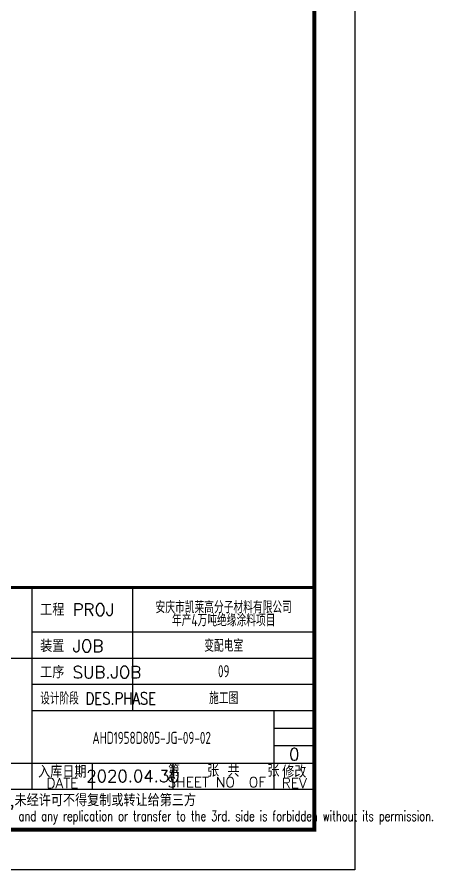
# Model space of a CAD drawing. Extents: x -14715 to 4269, y -24538 to -12228.
# Drawn here: x -12801.1 to -12697.9, y -24537.6 to -24326.2 of the extents above; entities that cross this region are included whole.
import ezdxf
from ezdxf.enums import TextEntityAlignment as Align

# ---------------------------------------------------------------- set-up
doc = ezdxf.new("R2010")
doc.units = 0
doc.header["$LTSCALE"] = 2000
doc.header["$MEASUREMENT"] = 0
doc.layers.get('0').update_dxf_attribs({"linetype": 'CONTINUOUS'})
doc.layers.add('AXIS', color=75, linetype='CONTINUOUS')
doc.styles.add('ECEC_TQ', font='txt_l.shx', dxfattribs={"bigfont": 'hztxt_l.shx'})
doc.styles.add('TSSD_Rein', font='Tssdeng.shx', dxfattribs={"width": 0.7, "bigfont": 'hztxt.shx'})

msp = doc.modelspace()

# ---------------------------------------------------------------- linework, layer by layer
at = {"color": 0}
msp.add_line((-12717.322, -23943.563), (-12717.322, -24537.563), dxfattribs=at)
for p, q in [((-12797.322, -24517.563), (-12797.322, -24467.563)), ((-12772.322, -24498.063), (-12772.322, -24467.563)), ((-12727.322, -24527.563), (-12727.322, -24467.563)), ((-12797.322, -24478.563), (-12727.322, -24478.563)), ((-12907.322, -24485.063), (-12797.322, -24485.063)), ((-12797.322, -24485.063), (-12727.322, -24485.063)), ((-12797.322, -24491.563), (-12727.322, -24491.563)), ((-12797.322, -24498.063), (-12727.322, -24498.063)), ((-12737.322, -24517.563), (-12737.322, -24498.063)), ((-12737.322, -24502.396), (-12727.322, -24502.396)), ((-12737.322, -24506.729), (-12727.322, -24506.729)), ((-12852.322, -24511.063), (-12727.322, -24511.063)), ((-12782.322, -24517.563), (-12782.322, -24511.063)), ((-12762.322, -24517.563), (-12762.322, -24511.063)), ((-12907.322, -24517.563), (-12727.322, -24517.563)), ((-12907.322, -24527.563), (-12727.322, -24527.563)), ((-12717.322, -24537.563), (-13558.322, -24537.563))]:
    msp.add_line(p, q)
at = {"color": 0, "const_width": 1}
msp.add_lwpolyline([(-12727.322, -24527.563), (-13533.322, -24527.563), (-13533.322, -23953.563), (-12727.322, -23953.563)], close=True, dxfattribs=at)
at = {"const_width": 0.7}
msp.add_lwpolyline([(-12727.322, -24467.563), (-12907.322, -24467.563)], dxfattribs=at)

# ---------------------------------------------------------------- texts
at = {"style": 'ECEC_TQ'}
for s, p in [('工程 PROJ', (-12795.322, -24474.563)), ('装置 JOB', (-12795.322, -24483.563)), ('工序 SUB.JOB', (-12795.322, -24490.063))]:
    msp.add_text(s, height=3, dxfattribs=at).set_placement(p)
at = {"style": 'ECEC_TQ', "width": 0.8}
msp.add_text('设计阶段 DES.PHASE', height=3, dxfattribs=at).set_placement((-12795.322, -24496.563))
at = {"style": 'ECEC_TQ'}
for s, height, p in [('入库日期', 3, (-12789.822, -24513.063)), ('第   张 共   张', 3, (-12749.822, -24512.813)), ('修改', 3, (-12732.322, -24513.063)), ('SHEET NO  OF  ', 2.5, (-12749.822, -24515.813)), ('DATE', 2.5, (-12789.822, -24516.063)), ('REV', 2.5, (-12732.322, -24516.063)), ('本文件专有权属安徽华东化工医药工程有限责任公司所有,未经许可不得复制或转让给第三方', 3, (-12817.322, -24520.563))]:
    msp.add_text(s, height=height, dxfattribs=at).set_placement(p, align=Align.MIDDLE)
at = {"style": 'ECEC_TQ', "width": 0.72}
msp.add_text('The proprietary right of this document belongs to Anhui Huadong Chemical And Medical Engineering  Co.,Ltd.  and any replication or transfer to the 3rd. side is forbidden without its permission. ', height=2.5, dxfattribs=at).set_placement((-12817.322, -24524.563), align=Align.MIDDLE)
at = {"style": 'ECEC_TQ'}
for tag, text, p in [('0', '0', (-12732.322, -24508.896)), ('2020.04.30', ' ', (-12772.322, -24514.313))]:
    msp.add_attdef(tag, text=text, height=3, dxfattribs=at).set_placement(p, align=Align.MIDDLE)
at = {"layer": 'AXIS', "style": 'TSSD_Rein', "width": 0.7}
for s, p in [('安庆市凯莱高分子材料有限公司', (-12749.822, -24472.287)), ('年产4万吨绝缘涂料项目', (-12749.822, -24475.517)), ('变配电室', (-12749.822, -24481.813)), ('09', (-12749.822, -24488.313)), ('施工图', (-12749.822, -24494.813)), ('AHD1958D805-JG-09-02', (-12767.681, -24504.826))]:
    msp.add_text(s, height=3, dxfattribs=at).set_placement(p, align=Align.MIDDLE)

doc.saveas('drawing.dxf')
